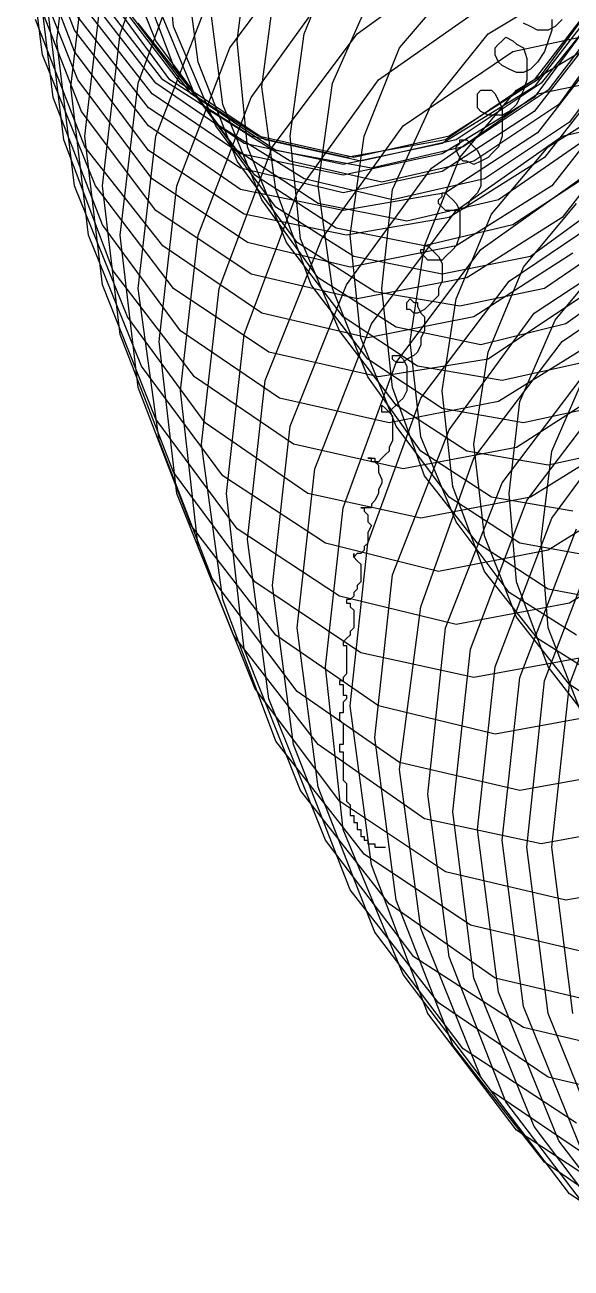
# Model space of a CAD drawing. Header units: metres. Extents: x 7 to 126, y 48 to 200.
# Drawn here: x 7.9 to 48.4, y 56.2 to 148.4 of the extents above; entities that cross this region are included whole.
import ezdxf

# ---------------------------------------------------------------- set-up
doc = ezdxf.new("R2010")
doc.units = ezdxf.units.M

msp = doc.modelspace()

# ---------------------------------------------------------------- linework, layer by layer
for points in [[(10.2375, 147.2625), (11.55, 158.2875)], [(11.55, 148.05), (8.1375, 156.975)], [(14.9625, 147.7875), (18.6375, 157.7625)], [(9.1875, 146.2125), (7.875, 156.7125)], [(18.9, 148.3125), (18.1125, 156.7125)], [(11.55, 146.475), (8.1375, 155.4)], [(17.5875, 147.2625), (14.4375, 155.1375)], [(23.625, 147.2625), (24.675, 155.4)], [(11.2875, 143.85), (12.6, 154.875)], [(23.1, 146.7375), (29.1375, 154.875)], [(28.6125, 147.7875), (31.5, 154.875)], [(11.8125, 144.375), (8.1375, 153.5625)], [(9.975, 143.0625), (8.6625, 153.825)], [(16.275, 144.1125), (19.95, 154.0875)], [(20.7375, 145.6875), (19.6875, 153.825)], [(32.55, 147.7875), (40.1625, 153.3)], [(18.9, 145.425), (16.0125, 153.0375)], [(12.075, 142.0125), (8.4, 151.4625)], [(12.3375, 140.175), (13.65, 151.4625)], [(24.675, 143.0625), (30.7125, 151.4625)], [(25.4625, 143.85), (26.5125, 151.725)], [(35.7, 146.7375), (40.1625, 151.9875)], [(10.7625, 139.9125), (9.45, 150.675)], [(17.325, 143.325), (11.8125, 150.4125)], [(17.5875, 144.1125), (12.3375, 150.9375)], [(18.1125, 144.375), (12.8625, 151.2)], [(18.6375, 144.375), (13.65, 151.2)], [(19.425, 144.1125), (14.4375, 150.675)], [(20.475, 143.325), (17.325, 150.9375)], [(17.5875, 140.175), (21.525, 150.4125)], [(22.575, 142.5375), (21.525, 150.675)], [(30.7125, 144.1125), (33.6, 150.675)], [(42.2625, 147.7875), (47.5125, 150.9375)], [(50.925, 151.2), (45.675, 144.375)], [(50.925, 150.675), (45.675, 143.85)], [(50.925, 151.2), (45.9375, 144.375)], [(51.45, 150.675), (46.2, 144.1125)], [(20.2125, 143.325), (15.225, 149.8875)], [(34.125, 144.375), (42, 149.8875)], [(50.925, 150.15), (45.675, 143.0625)], [(51.7125, 150.15), (46.725, 143.5875)], [(12.3375, 139.3875), (8.6625, 148.8375)], [(17.0625, 142.275), (11.55, 149.3625)], [(21.2625, 142.275), (16.275, 148.575)], [(45.4125, 148.3125), (44.8875, 148.575)], [(51.1875, 149.1), (45.675, 142.0125)], [(46.9875, 148.8375), (46.9875, 148.05)], [(47.775, 148.8375), (47.25, 148.3125)], [(52.2375, 149.1), (47.5125, 142.5375)], [(17.0625, 140.9625), (11.55, 148.05)], [(13.65, 136.5), (14.9625, 147.7875)], [(22.05, 140.9625), (18.9, 148.3125)], [(26.25, 139.3875), (32.55, 147.7875)], [(27.5625, 140.175), (28.6125, 147.7875)], [(38.0625, 142.5375), (42.2625, 147.7875)], [(44.1, 146.475), (52.7625, 148.3125)], [(45.9375, 148.05), (45.4125, 148.3125)], [(46.725, 148.05), (45.9375, 148.05)], [(47.25, 148.3125), (46.725, 148.05)], [(46.9875, 148.05), (46.725, 147.2625)], [(11.55, 136.5), (10.2375, 147.2625)], [(22.3125, 140.9625), (17.5875, 147.2625)], [(19.1625, 136.5), (23.1, 146.7375)], [(24.4125, 139.3875), (23.625, 147.2625)], [(33.075, 140.175), (35.7, 146.7375)], [(42.7875, 146.7375), (43.05, 147)], [(42.7875, 146.2125), (42.7875, 146.7375)], [(43.05, 147), (43.3125, 147.2625)], [(43.3125, 147.2625), (43.575, 147.525)], [(43.575, 147.525), (44.1, 147.2625)], [(44.1, 147.2625), (44.3625, 147)], [(44.3625, 147), (44.8875, 146.7375)], [(44.3625, 143.5875), (49.6125, 146.7375)], [(44.8875, 146.7375), (45.15, 145.95)], [(51.45, 147.525), (45.9375, 140.4375)], [(46.725, 147.2625), (46.4625, 146.475)], [(53.025, 147.525), (48.3, 141.225)], [(13.125, 136.5), (9.1875, 146.2125)], [(17.0625, 139.125), (11.55, 146.475)], [(35.9625, 140.9625), (44.1, 146.475)], [(43.05, 145.6875), (42.7875, 146.2125)], [(45.15, 145.95), (45.15, 145.1625)], [(46.4625, 146.475), (45.9375, 145.6875)], [(23.625, 139.125), (18.9, 145.425)], [(23.625, 138.3375), (20.7375, 145.6875)], [(43.3125, 145.425), (43.05, 145.6875)], [(43.8375, 145.1625), (43.3125, 145.425)], [(44.3625, 144.9), (43.8375, 145.1625)], [(44.8875, 144.9), (44.3625, 144.9)], [(45.4125, 145.1625), (44.8875, 144.9)], [(45.15, 145.1625), (45.15, 144.375)], [(45.9375, 145.6875), (45.4125, 145.1625)], [(45.9375, 143.325), (54.8625, 145.1625)], [(51.975, 145.6875), (46.4625, 138.6)], [(17.325, 137.025), (11.8125, 144.375)], [(14.9625, 132.825), (16.275, 144.1125)], [(24.15, 139.65), (17.5875, 144.1125)], [(24.675, 140.175), (18.1125, 144.375)], [(25.2, 140.175), (18.6375, 144.375)], [(25.725, 139.9125), (19.425, 144.1125)], [(28.0875, 135.975), (34.125, 144.375)], [(29.6625, 136.5), (30.7125, 144.1125)], [(45.675, 144.375), (39.1125, 139.9125)], [(45.9375, 144.375), (39.375, 140.175)], [(46.2, 144.1125), (39.9, 139.9125)], [(45.15, 144.375), (44.8875, 143.5875)], [(13.65, 133.6125), (9.975, 143.0625)], [(12.6, 132.825), (11.2875, 143.85)], [(23.8875, 138.8625), (17.325, 143.325)], [(26.5125, 139.125), (20.2125, 143.325)], [(24.9375, 137.2875), (20.475, 143.325)], [(20.7375, 132.825), (24.675, 143.0625)], [(26.5125, 136.2375), (25.4625, 143.85)], [(38.0625, 137.8125), (45.9375, 143.325)], [(45.675, 143.85), (38.85, 139.65)], [(45.675, 143.0625), (38.85, 138.8625)], [(40.1625, 138.6), (44.3625, 143.5875)], [(46.725, 143.5875), (40.425, 139.3875)], [(41.475, 143.325), (41.7375, 143.5875)], [(41.475, 143.0625), (41.475, 143.325)], [(41.475, 142.8), (41.475, 143.0625)], [(41.7375, 143.5875), (42, 143.5875)], [(42, 143.5875), (42.525, 143.5875)], [(42.525, 143.5875), (42.7875, 143.325)], [(42.7875, 143.325), (43.05, 142.8)], [(44.625, 143.0625), (44.3625, 142.5375)], [(44.8875, 143.5875), (44.625, 143.0625)], [(52.7625, 143.85), (46.9875, 136.5)], [(23.8875, 137.8125), (17.0625, 142.275)], [(27.5625, 138.3375), (21.2625, 142.275)], [(25.4625, 135.45), (22.575, 142.5375)], [(35.175, 136.2375), (38.0625, 142.5375)], [(47.5125, 142.5375), (41.2125, 138.3375)], [(41.475, 142.275), (41.475, 142.8)], [(41.7375, 142.0125), (41.475, 142.275)], [(43.05, 142.8), (43.3125, 142.275)], [(43.3125, 142.275), (43.3125, 141.4875)], [(44.3625, 142.5375), (43.8375, 142.0125)], [(46.725, 139.3875), (51.7125, 142.5375)], [(47.775, 140.175), (56.7, 142.275)], [(17.5875, 134.6625), (12.075, 142.0125)], [(45.675, 142.0125), (38.85, 137.55)], [(42.2625, 141.75), (41.7375, 142.0125)], [(48.3, 141.225), (42, 137.025)], [(42.7875, 141.75), (42.2625, 141.75)], [(43.3125, 141.75), (42.7875, 141.75)], [(43.8375, 142.0125), (43.3125, 141.75)], [(43.3125, 141.4875), (43.3125, 140.9625)], [(53.2875, 141.225), (47.775, 134.1375)], [(23.8875, 136.2375), (17.0625, 140.9625)], [(26.5125, 134.925), (22.05, 140.9625)], [(28.6125, 137.025), (22.3125, 140.9625)], [(29.925, 132.5625), (35.9625, 140.9625)], [(45.9375, 140.4375), (39.1125, 135.975)], [(43.3125, 140.9625), (43.3125, 140.175)], [(14.4375, 130.2), (10.7625, 139.9125)], [(13.65, 129.15), (12.3375, 140.175)], [(18.1125, 132.0375), (12.3375, 139.3875)], [(16.275, 128.8875), (17.5875, 140.175)], [(22.3125, 128.8875), (26.25, 139.3875)], [(31.5, 138.075), (24.15, 139.65)], [(27.3, 132.3), (24.4125, 139.3875)], [(31.7625, 138.6), (24.675, 140.175)], [(32.2875, 138.6), (25.2, 140.175)], [(32.8125, 138.3375), (25.725, 139.9125)], [(28.35, 132.5625), (27.5625, 140.175)], [(38.85, 139.65), (31.5, 138.075)], [(39.1125, 139.9125), (31.7625, 138.6)], [(32.025, 132.825), (33.075, 140.175)], [(39.375, 140.175), (32.2875, 138.6)], [(39.9, 139.9125), (32.8125, 138.3375)], [(40.425, 139.3875), (33.6, 137.8125)], [(39.9, 134.6625), (47.775, 140.175)], [(39.9, 139.3875), (40.1625, 139.65)], [(39.9, 139.125), (39.9, 139.3875)], [(40.1625, 139.65), (40.1625, 139.9125)], [(40.1625, 139.9125), (40.6875, 139.9125)], [(40.6875, 139.9125), (40.95, 139.65)], [(40.95, 139.65), (41.2125, 139.3875)], [(41.2125, 139.3875), (41.475, 139.125)], [(42.525, 134.4), (46.725, 139.3875)], [(43.05, 139.3875), (42.525, 138.8625)], [(43.3125, 140.175), (43.05, 139.3875)], [(49.0875, 139.65), (43.05, 135.45)], [(24.15, 134.4), (17.0625, 139.125)], [(29.6625, 135.1875), (23.625, 139.125)], [(31.5, 137.2875), (23.8875, 138.8625)], [(33.6, 137.8125), (26.5125, 139.125)], [(38.85, 138.8625), (31.5, 137.2875)], [(37.5375, 132.0375), (40.1625, 138.6)], [(46.4625, 138.6), (39.375, 134.1375)], [(40.1625, 138.6), (39.9, 139.125)], [(40.425, 138.3375), (40.1625, 138.6)], [(41.475, 139.125), (41.7375, 138.6)], [(42.2625, 138.6), (41.7375, 138.3375)], [(41.7375, 138.6), (41.7375, 137.8125)], [(42.525, 138.8625), (42.2625, 138.6)], [(28.0875, 132.3), (23.625, 138.3375)], [(31.5, 135.975), (23.8875, 137.8125)], [(34.3875, 136.7625), (27.5625, 138.3375)], [(38.85, 137.55), (31.5, 135.975)], [(31.7625, 129.15), (38.0625, 137.8125)], [(41.2125, 138.3375), (34.3875, 136.7625)], [(40.6875, 138.3375), (40.425, 138.3375)], [(41.2125, 138.075), (40.6875, 138.3375)], [(41.7375, 138.3375), (41.2125, 138.075)], [(41.7375, 137.8125), (41.7375, 137.2875)], [(41.7375, 131.775), (49.875, 137.55)], [(50.1375, 137.55), (44.1, 133.6125)], [(24.4125, 132.3), (17.325, 137.025)], [(30.975, 133.35), (24.9375, 137.2875)], [(35.175, 135.45), (28.6125, 137.025)], [(42, 137.025), (35.175, 135.45)], [(41.7375, 137.2875), (41.7375, 136.5)], [(15.4875, 126.7875), (11.55, 136.5)], [(18.9, 128.8875), (13.125, 136.5)], [(14.9625, 125.475), (13.65, 136.5)], [(17.85, 124.95), (19.1625, 136.5)], [(31.5, 134.6625), (23.8875, 136.2375)], [(24.15, 125.475), (28.0875, 135.975)], [(29.1375, 129.15), (26.5125, 136.2375)], [(30.7125, 128.8875), (29.6625, 136.5)], [(39.1125, 135.975), (31.5, 134.6625)], [(34.3875, 128.8875), (35.175, 136.2375)], [(38.5875, 135.45), (38.85, 135.7125)], [(38.85, 135.7125), (38.85, 135.975)], [(38.85, 135.975), (39.1125, 135.975)], [(39.1125, 135.975), (39.375, 135.7125)], [(39.375, 135.7125), (39.6375, 135.45)], [(46.9875, 136.5), (39.9, 132.0375)], [(41.475, 135.975), (40.95, 135.45)], [(41.7375, 136.5), (41.475, 135.975)], [(29.6625, 129.675), (25.4625, 135.45)], [(32.2875, 131.25), (26.5125, 134.925)], [(36.225, 133.875), (29.6625, 135.1875)], [(43.05, 135.45), (36.225, 133.875)], [(38.5875, 135.1875), (38.5875, 135.45)], [(38.85, 134.925), (38.5875, 135.1875)], [(39.1125, 134.6625), (38.85, 134.925)], [(39.6375, 135.45), (39.9, 135.1875)], [(39.9, 135.1875), (40.1625, 134.6625)], [(40.6875, 134.925), (40.1625, 134.6625)], [(40.95, 135.45), (40.6875, 134.925)], [(43.8375, 129.4125), (51.975, 134.925)], [(44.8875, 130.4625), (48.825, 135.1875)], [(51.1875, 135.45), (45.4125, 131.25)], [(24.675, 129.9375), (17.5875, 134.6625)], [(31.7625, 132.825), (24.15, 134.4)], [(39.375, 134.1375), (31.7625, 132.825)], [(33.6, 126.2625), (39.9, 134.6625)], [(39.375, 134.6625), (39.1125, 134.6625)], [(39.6375, 134.6625), (39.375, 134.6625)], [(40.1625, 134.6625), (39.6375, 134.6625)], [(39.9, 128.1), (42.525, 134.4)], [(40.1625, 134.6625), (40.1625, 133.875)], [(40.1625, 133.875), (40.1625, 133.35)], [(47.775, 134.1375), (40.6875, 129.675)], [(19.425, 125.7375), (13.65, 133.6125)], [(37.5375, 132.0375), (30.975, 133.35)], [(44.1, 133.6125), (37.5375, 132.0375)], [(40.1625, 133.35), (40.1625, 132.825)], [(16.5375, 123.1125), (12.6, 132.825)], [(16.275, 121.5375), (14.9625, 132.825)], [(25.4625, 127.05), (18.1125, 132.0375)], [(19.425, 121.275), (20.7375, 132.825)], [(32.025, 130.4625), (24.4125, 132.3)], [(25.725, 122.0625), (29.925, 132.5625)], [(31.5, 126.7875), (27.3, 132.3)], [(33.8625, 128.625), (28.0875, 132.3)], [(31.2375, 125.7375), (28.35, 132.5625)], [(32.8125, 125.2125), (32.025, 132.825)], [(39.9, 132.0375), (32.025, 130.4625)], [(36.4875, 124.95), (37.5375, 132.0375)], [(37.5375, 131.775), (37.5375, 132.0375)], [(37.5375, 132.0375), (37.8, 132.0375)], [(37.8, 132.0375), (38.0625, 131.775)], [(39.9, 132.0375), (39.6375, 131.775)], [(40.1625, 132.825), (39.9, 132.0375)], [(45.675, 127.05), (54.075, 132.5625)], [(52.2375, 132.825), (46.4625, 128.8875)], [(38.85, 129.9375), (32.2875, 131.25)], [(35.4375, 123.375), (41.7375, 131.775)], [(37.275, 131.5125), (37.275, 131.775)], [(37.275, 131.775), (37.5375, 131.775)], [(37.5375, 131.25), (37.275, 131.5125)], [(37.8, 130.9875), (37.5375, 131.25)], [(38.0625, 131.775), (38.325, 131.5125)], [(38.325, 131.5125), (38.5875, 131.25)], [(38.5875, 131.25), (38.85, 130.725)], [(45.4125, 131.25), (38.85, 129.9375)], [(39.1125, 131.25), (38.85, 130.9875)], [(39.6375, 131.775), (39.1125, 131.25)], [(48.5625, 131.5125), (41.2125, 126.7875)], [(47.25, 126.525), (51.1875, 131.25)], [(20.475, 122.325), (14.4375, 130.2)], [(38.0625, 130.9875), (37.8, 130.9875)], [(38.325, 130.9875), (38.0625, 130.9875)], [(38.85, 130.9875), (38.325, 130.9875)], [(38.85, 130.725), (38.85, 130.2)], [(38.85, 130.2), (38.85, 129.4125)], [(42.2625, 124.1625), (44.8875, 130.4625)], [(47.775, 124.95), (55.9125, 130.4625)], [(53.55, 130.2), (48.0375, 126.2625)], [(32.55, 128.1), (24.675, 129.9375)], [(35.4375, 126), (29.6625, 129.675)], [(40.6875, 129.675), (32.55, 128.1)], [(37.275, 120.75), (43.8375, 129.4125)], [(38.85, 129.4125), (38.5875, 128.8875)], [(17.5875, 119.175), (13.65, 129.15)], [(17.85, 117.6), (16.275, 128.8875)], [(25.9875, 124.1625), (18.9, 128.8875)], [(21, 117.3375), (22.3125, 128.8875)], [(27.5625, 118.65), (31.7625, 129.15)], [(33.3375, 123.6375), (29.1375, 129.15)], [(33.3375, 122.325), (30.7125, 128.8875)], [(40.1625, 127.575), (33.8625, 128.625)], [(35.175, 121.5375), (34.3875, 128.8875)], [(38.5875, 128.3625), (38.0625, 127.8375)], [(38.5875, 128.8875), (38.5875, 128.3625)], [(46.4625, 128.8875), (40.1625, 127.575)], [(49.35, 128.3625), (42.2625, 123.6375)], [(36.225, 127.8375), (36.4875, 128.1)], [(36.225, 127.575), (36.225, 127.8375)], [(36.225, 127.8375), (36.225, 127.8375)], [(36.225, 127.3125), (36.225, 127.575)], [(36.4875, 128.1), (36.75, 127.8375)], [(36.75, 127.8375), (37.0125, 127.8375)], [(37.0125, 127.8375), (37.0125, 127.575)], [(37.0125, 127.575), (37.275, 127.05)], [(37.8, 127.575), (37.5375, 127.3125)], [(38.0625, 127.8375), (37.8, 127.575)], [(38.85, 121.275), (39.9, 128.1)], [(21.2625, 118.9125), (15.4875, 126.7875)], [(33.3375, 125.2125), (25.4625, 127.05)], [(37.0125, 123.1125), (31.5, 126.7875)], [(41.2125, 126.7875), (33.3375, 125.2125)], [(36.4875, 127.3125), (36.225, 127.3125)], [(36.75, 127.05), (36.4875, 127.3125)], [(37.0125, 127.05), (36.75, 127.05)], [(37.5375, 127.3125), (37.0125, 127.05)], [(37.275, 127.05), (37.5375, 126.7875)], [(37.5375, 126.7875), (37.5375, 126.2625)], [(39.375, 118.3875), (45.675, 127.05)], [(44.625, 120.4875), (47.25, 126.525)], [(26.775, 120.75), (19.425, 125.7375)], [(29.4, 115.5), (33.6, 126.2625)], [(35.4375, 120.225), (31.2375, 125.7375)], [(41.7375, 124.6875), (35.4375, 126)], [(37.5375, 125.7375), (37.275, 125.2125)], [(37.5375, 126.2625), (37.5375, 125.7375)], [(48.0375, 126.2625), (41.7375, 124.6875)], [(18.9, 115.2375), (14.9625, 125.475)], [(19.1625, 113.6625), (17.85, 124.95)], [(22.8375, 113.6625), (24.15, 125.475)], [(35.4375, 118.65), (32.8125, 125.2125)], [(37.275, 117.8625), (36.4875, 124.95)], [(37.275, 124.6875), (37.0125, 124.1625)], [(37.275, 125.2125), (37.275, 124.6875)], [(41.2125, 116.2875), (47.775, 124.95)], [(50.6625, 125.2125), (43.05, 120.4875)], [(34.125, 122.325), (25.9875, 124.1625)], [(35.175, 123.6375), (35.175, 123.9)], [(35.175, 123.9), (35.175, 123.9)], [(35.175, 123.9), (35.4375, 123.9)], [(35.4375, 123.9), (35.7, 123.9)], [(35.7, 123.9), (35.7, 123.9)], [(35.7, 123.9), (35.9625, 123.6375)], [(36.75, 123.9), (36.225, 123.6375)], [(37.0125, 124.1625), (36.75, 123.9)], [(41.2125, 117.3375), (42.2625, 124.1625)], [(22.575, 114.975), (16.5375, 123.1125)], [(31.5, 112.6125), (35.4375, 123.375)], [(38.85, 119.9625), (33.3375, 123.6375)], [(42.2625, 123.6375), (34.125, 122.325)], [(35.4375, 123.375), (35.175, 123.6375)], [(35.175, 123.6375), (35.175, 123.6375)], [(35.7, 123.375), (35.4375, 123.375)], [(35.9625, 123.375), (35.7, 123.375)], [(36.225, 123.6375), (35.9625, 123.375)], [(35.9625, 123.6375), (36.225, 123.1125)], [(36.225, 123.1125), (36.225, 122.85)], [(36.225, 122.85), (36.225, 122.325)], [(43.3125, 122.0625), (37.0125, 123.1125)], [(49.35, 123.375), (43.3125, 122.0625)], [(43.3125, 114.45), (49.875, 123.1125)], [(46.9875, 116.8125), (49.6125, 122.85)], [(27.825, 117.3375), (20.475, 122.325)], [(24.4125, 110.25), (25.725, 122.0625)], [(37.275, 116.8125), (33.3375, 122.325)], [(36.225, 122.325), (36.225, 121.8)], [(36.225, 121.8), (36.225, 121.275)], [(51.7125, 121.8), (44.3625, 117.075)], [(45.15, 113.1375), (51.7125, 121.8)], [(20.2125, 111.3), (16.275, 121.5375)], [(20.7375, 109.725), (19.425, 121.275)], [(37.5375, 114.975), (35.175, 121.5375)], [(36.225, 121.275), (35.9625, 120.75)], [(39.6375, 114.1875), (38.85, 121.275)], [(34.9125, 118.9125), (26.775, 120.75)], [(33.3375, 109.9875), (37.275, 120.75)], [(34.3875, 119.9625), (34.3875, 120.225)], [(34.3875, 120.225), (34.65, 119.9625)], [(34.3875, 119.7), (34.3875, 119.9625)], [(34.3875, 119.9625), (34.3875, 119.9625)], [(34.3875, 119.9625), (34.3875, 119.9625)], [(34.65, 119.9625), (34.65, 119.9625)], [(34.65, 119.9625), (34.9125, 119.7)], [(43.05, 120.4875), (34.9125, 118.9125)], [(35.175, 119.9625), (34.9125, 119.7)], [(35.4375, 120.225), (35.175, 119.9625)], [(35.7, 120.4875), (35.4375, 120.225)], [(40.6875, 116.8125), (35.4375, 120.225)], [(35.9625, 120.75), (35.7, 120.4875)], [(44.8875, 118.9125), (38.85, 119.9625)], [(43.8375, 113.6625), (44.625, 120.4875)], [(50.925, 120.225), (44.8875, 118.9125)], [(46.9875, 111.825), (53.55, 120.75)], [(23.625, 111.0375), (17.5875, 119.175)], [(34.65, 119.7), (34.3875, 119.7)], [(34.3875, 119.7), (34.3875, 119.7)], [(34.9125, 119.7), (34.65, 119.7)], [(34.9125, 119.7), (35.175, 119.4375)], [(35.175, 119.4375), (35.175, 118.9125)], [(28.875, 113.6625), (21.2625, 118.9125)], [(26.25, 106.8375), (27.5625, 118.65)], [(35.175, 118.9125), (35.175, 118.3875)], [(35.175, 107.625), (39.375, 118.3875)], [(35.175, 118.3875), (35.175, 118.125)], [(35.175, 118.125), (35.175, 117.6)], [(39.375, 113.4), (35.4375, 118.65)], [(53.025, 118.125), (45.4125, 113.4)], [(21.7875, 107.3625), (17.85, 117.6)], [(22.575, 105.7875), (21, 117.3375)], [(35.9625, 115.5), (27.825, 117.3375)], [(35.175, 117.6), (34.9125, 117.075)], [(39.9, 111.5625), (37.275, 117.8625)], [(42, 110.5125), (41.2125, 117.3375)], [(33.6, 116.2875), (33.3375, 116.2875)], [(33.3375, 116.2875), (33.6, 116.2875)], [(33.6, 116.025), (33.6, 116.2875)], [(33.6, 116.2875), (33.6, 116.2875)], [(33.6, 116.2875), (33.8625, 116.2875)], [(33.8625, 116.2875), (33.8625, 116.025)], [(34.3875, 116.2875), (34.125, 116.025)], [(34.65, 116.55), (34.3875, 116.2875)], [(34.9125, 116.8125), (34.65, 116.55)], [(34.9125, 117.075), (34.9125, 116.8125)], [(44.3625, 117.075), (35.9625, 115.5)], [(42.525, 113.4), (37.275, 116.8125)], [(37.275, 105.2625), (41.2125, 116.2875)], [(46.725, 115.7625), (40.6875, 116.8125)], [(46.2, 110.25), (46.9875, 116.8125)], [(52.7625, 117.075), (46.725, 115.7625)], [(28.0875, 103.6875), (29.4, 115.5)], [(33.8625, 116.025), (33.6, 116.025)], [(33.6, 116.025), (33.6, 116.025)], [(34.125, 116.025), (33.8625, 116.025)], [(33.8625, 116.025), (34.125, 115.7625)], [(34.125, 115.7625), (34.125, 115.5)], [(34.125, 115.5), (34.125, 115.2375)], [(24.9375, 107.1), (18.9, 115.2375)], [(30.1875, 109.9875), (22.575, 114.975)], [(34.125, 115.2375), (34.3875, 114.7125)], [(34.3875, 114.45), (34.125, 113.925)], [(34.3875, 114.7125), (34.3875, 114.45)], [(41.475, 109.9875), (37.5375, 114.975)], [(39.1125, 103.6875), (43.3125, 114.45)], [(23.3625, 103.1625), (19.1625, 113.6625)], [(24.15, 102.1125), (22.8375, 113.6625)], [(37.275, 111.825), (28.875, 113.6625)], [(34.125, 113.6625), (33.8625, 113.1375)], [(34.125, 113.925), (34.125, 113.6625)], [(42, 107.8875), (39.6375, 114.1875)], [(44.3625, 107.1), (43.8375, 113.6625)], [(54.3375, 114.1875), (46.725, 109.4625)], [(30.1875, 100.8), (31.5, 112.6125)], [(33.075, 112.6125), (32.8125, 112.6125)], [(32.8125, 112.6125), (32.8125, 112.6125)], [(32.8125, 112.6125), (32.8125, 112.6125)], [(32.8125, 112.6125), (32.8125, 112.6125)], [(32.8125, 112.6125), (32.8125, 112.6125)], [(32.8125, 112.6125), (33.075, 112.6125)], [(33.3375, 112.6125), (33.075, 112.6125)], [(33.075, 112.6125), (33.075, 112.6125)], [(33.075, 112.6125), (33.075, 112.35)], [(33.6, 112.6125), (33.3375, 112.6125)], [(33.8625, 113.1375), (33.6, 112.875)], [(33.6, 112.875), (33.6, 112.6125)], [(45.4125, 113.4), (37.275, 111.825)], [(44.625, 109.9875), (39.375, 113.4)], [(40.95, 102.1125), (45.15, 113.1375)], [(48.5625, 112.35), (42.525, 113.4)], [(33.075, 112.35), (33.3375, 112.0875)], [(33.3375, 112.0875), (33.3375, 111.825)], [(33.3375, 111.825), (33.3375, 111.5625)], [(42.7875, 100.8), (46.9875, 111.825)], [(26.5125, 103.1625), (20.2125, 111.3)], [(31.2375, 106.05), (23.625, 111.0375)], [(33.3375, 111.5625), (33.6, 111.3)], [(33.6, 111.3), (33.3375, 110.775)], [(33.3375, 110.775), (33.3375, 110.5125)], [(43.8375, 106.3125), (39.9, 111.5625)], [(44.625, 100.0125), (48.825, 111.0375)], [(46.4625, 99.75), (50.6625, 110.775)], [(25.9875, 98.4375), (24.4125, 110.25)], [(38.5875, 107.8875), (30.1875, 109.9875)], [(32.025, 97.9125), (33.3375, 109.9875)], [(33.3375, 109.9875), (33.075, 109.725)], [(33.3375, 110.5125), (33.3375, 109.9875)], [(46.725, 106.575), (41.475, 109.9875)], [(44.3625, 104.475), (42, 110.5125)], [(50.4, 108.9375), (44.625, 109.9875)], [(46.725, 103.6875), (46.2, 110.25)], [(48.3, 99.4875), (52.5, 110.5125)], [(55.9125, 110.25), (48.3, 105.525)], [(24.9375, 99.225), (20.7375, 109.725)], [(32.55, 109.2), (32.2875, 108.9375)], [(32.2875, 108.9375), (32.2875, 109.2)], [(32.2875, 109.2), (32.2875, 109.2)], [(32.2875, 109.2), (32.2875, 109.2)], [(32.2875, 109.2), (32.2875, 108.9375)], [(32.2875, 108.9375), (32.2875, 108.9375)], [(32.2875, 108.9375), (32.2875, 108.9375)], [(32.2875, 108.9375), (32.55, 108.675)], [(32.8125, 109.2), (32.55, 109.2)], [(32.55, 109.2), (32.55, 109.2)], [(33.075, 109.4625), (32.8125, 109.2)], [(33.075, 109.725), (33.075, 109.4625)], [(46.725, 109.4625), (38.5875, 107.8875)], [(32.55, 108.675), (32.55, 108.675)], [(32.55, 108.675), (32.8125, 108.4125)], [(32.8125, 108.4125), (32.8125, 108.15)], [(32.8125, 108.15), (32.8125, 107.625)], [(28.0875, 98.9625), (21.7875, 107.3625)], [(32.8125, 101.85), (24.9375, 107.1)], [(32.8125, 107.1), (32.55, 106.8375)], [(32.8125, 107.625), (32.8125, 107.3625)], [(32.8125, 107.3625), (32.8125, 107.1)], [(33.8625, 95.55), (35.175, 107.625)], [(45.9375, 102.9), (42, 107.8875)], [(46.725, 100.8), (44.3625, 107.1)], [(27.825, 95.025), (26.25, 106.8375)], [(32.55, 106.575), (32.2875, 106.3125)], [(32.2875, 106.3125), (32.2875, 106.05)], [(32.55, 106.8375), (32.55, 106.575)], [(48.825, 103.1625), (43.8375, 106.3125)], [(52.2375, 105.525), (46.725, 106.575)], [(26.5125, 95.2875), (22.575, 105.7875)], [(39.9, 103.95), (31.2375, 106.05)], [(32.025, 105.7875), (31.7625, 105.7875)], [(31.7625, 105.7875), (31.7625, 105.7875)], [(31.7625, 105.7875), (31.7625, 105.7875)], [(31.7625, 105.7875), (31.7625, 105.7875)], [(31.7625, 105.7875), (31.7625, 105.7875)], [(31.7625, 105.7875), (31.7625, 105.525)], [(31.7625, 105.525), (32.025, 105.525)], [(32.2875, 106.05), (32.025, 105.7875)], [(32.025, 105.7875), (32.025, 105.7875)], [(32.025, 105.525), (32.025, 105.525)], [(32.025, 105.525), (32.025, 105.2625)], [(32.025, 105.2625), (32.2875, 105)], [(35.7, 93.1875), (37.275, 105.2625)], [(48.3, 105.525), (39.9, 103.95)], [(32.2875, 105), (32.2875, 104.7375)], [(32.2875, 104.7375), (32.2875, 104.475)], [(32.2875, 104.475), (32.2875, 104.2125)], [(48.3, 99.4875), (44.3625, 104.475)], [(29.6625, 91.875), (28.0875, 103.6875)], [(32.2875, 103.6875), (32.025, 103.425)], [(32.025, 103.425), (32.025, 103.1625)], [(32.2875, 104.2125), (32.2875, 103.95)], [(32.2875, 103.95), (32.2875, 103.6875)], [(37.8, 91.35), (39.1125, 103.6875)], [(49.0875, 97.65), (46.725, 103.6875)], [(29.6625, 95.025), (23.3625, 103.1625)], [(34.125, 97.9125), (26.5125, 103.1625)], [(31.7625, 102.9), (31.5, 102.6375)], [(31.5, 102.6375), (31.5, 102.6375)], [(31.5, 102.6375), (31.5, 102.6375)], [(31.5, 102.6375), (31.5, 102.6375)], [(31.5, 102.6375), (31.5, 102.6375)], [(31.5, 102.6375), (31.5, 102.6375)], [(31.5, 102.6375), (31.5, 102.375)], [(32.025, 103.1625), (31.7625, 102.9)], [(31.7625, 102.9), (31.7625, 102.9)], [(50.925, 99.75), (45.9375, 102.9)], [(28.35, 91.6125), (24.15, 102.1125)], [(31.5, 102.375), (31.5, 102.375)], [(31.5, 102.375), (31.7625, 102.375)], [(31.7625, 102.375), (31.7625, 102.1125)], [(31.7625, 102.1125), (31.7625, 101.85)], [(31.7625, 101.85), (31.7625, 101.5875)], [(31.7625, 101.5875), (31.7625, 101.325)], [(41.2125, 100.0125), (32.8125, 101.85)], [(39.6375, 90.0375), (40.95, 102.1125)], [(49.875, 101.5875), (41.2125, 100.0125)], [(31.5, 88.725), (30.1875, 100.8)], [(31.7625, 101.325), (31.7625, 101.0625)], [(31.7625, 101.0625), (31.7625, 100.8)], [(31.7625, 100.8), (31.7625, 100.5375)], [(41.475, 88.725), (42.7875, 100.8)], [(50.4, 96.075), (46.725, 100.8)], [(31.5, 99.75), (31.2375, 99.75)], [(31.2375, 99.75), (31.2375, 99.75)], [(31.2375, 99.75), (31.2375, 99.75)], [(31.2375, 99.75), (31.2375, 99.75)], [(31.2375, 99.75), (31.2375, 99.75)], [(31.2375, 99.75), (31.2375, 99.4875)], [(31.7625, 100.275), (31.5, 100.0125)], [(31.5, 100.0125), (31.5, 100.0125)], [(31.5, 100.0125), (31.5, 99.75)], [(31.7625, 100.5375), (31.7625, 100.5375)], [(31.7625, 100.5375), (31.7625, 100.275)], [(43.3125, 87.9375), (44.625, 100.0125)], [(45.15, 87.4125), (46.4625, 99.75)], [(31.2375, 90.825), (24.9375, 99.225)], [(35.7, 93.7125), (28.0875, 98.9625)], [(31.2375, 99.4875), (31.5, 99.4875)], [(31.5, 99.4875), (31.5, 99.225)], [(31.5, 99.225), (31.5, 99.225)], [(31.5, 99.225), (31.5, 98.9625)], [(31.5, 98.9625), (31.5, 98.7)], [(46.9875, 87.4125), (48.3, 99.4875)], [(53.025, 96.3375), (48.3, 99.4875)], [(30.1875, 87.9375), (25.9875, 98.4375)], [(31.5, 98.7), (31.7625, 98.7)], [(31.7625, 98.4375), (31.5, 98.175)], [(31.5, 98.175), (31.5, 97.9125)], [(31.5, 97.9125), (31.5, 97.65)], [(31.7625, 98.7), (31.7625, 98.4375)], [(33.6, 86.1), (32.025, 97.9125)], [(42.7875, 95.8125), (34.125, 97.9125)], [(31.5, 97.3875), (31.2375, 97.3875)], [(31.2375, 97.3875), (31.2375, 97.3875)], [(31.2375, 97.3875), (31.2375, 97.125)], [(31.2375, 97.125), (31.2375, 97.125)], [(31.2375, 97.125), (31.2375, 97.125)], [(31.2375, 97.125), (31.2375, 97.125)], [(31.2375, 97.125), (31.2375, 96.8625)], [(31.5, 97.65), (31.5, 97.65)], [(31.5, 97.65), (31.5, 97.3875)], [(51.45, 97.3875), (42.7875, 95.8125)], [(31.2375, 96.8625), (31.2375, 96.8625)], [(31.2375, 96.8625), (31.2375, 96.8625)], [(31.2375, 96.8625), (31.5, 96.6)], [(31.5, 96.6), (31.5, 96.6)], [(31.5, 96.6), (31.5, 96.3375)], [(31.5, 96.3375), (31.5, 96.3375)], [(31.5, 96.3375), (31.5, 96.075)], [(31.5, 96.075), (31.5, 95.8125)], [(33.075, 86.8875), (26.5125, 95.2875)], [(31.5, 95.8125), (31.5, 95.8125)], [(31.5, 95.8125), (31.5, 95.55)], [(31.5, 95.55), (31.5, 95.2875)], [(31.5, 95.2875), (31.5, 95.2875)], [(31.5, 95.2875), (31.5, 95.025)], [(35.4375, 83.475), (33.8625, 95.55)], [(32.025, 84.2625), (27.825, 95.025)], [(37.5375, 89.5125), (29.6625, 95.025)], [(31.5, 95.025), (31.2375, 95.025)], [(31.2375, 95.025), (31.2375, 95.025)], [(31.2375, 95.025), (31.2375, 94.7625)], [(31.2375, 94.7625), (31.2375, 94.7625)], [(31.2375, 94.7625), (31.2375, 94.7625)], [(31.2375, 94.7625), (31.2375, 94.7625)], [(31.2375, 94.7625), (31.2375, 94.5)], [(31.2375, 94.5), (31.2375, 94.5)], [(31.2375, 94.5), (31.5, 94.5)], [(31.5, 94.5), (31.5, 94.2375)], [(31.5, 94.2375), (31.5, 94.2375)], [(31.5, 94.2375), (31.5, 94.2375)], [(31.5, 94.2375), (31.5, 93.975)], [(31.5, 93.975), (31.5, 93.7125)], [(31.5, 93.7125), (31.5, 93.7125)], [(31.5, 93.7125), (31.5, 93.45)], [(31.5, 93.45), (31.5, 93.45)], [(31.5, 93.45), (31.5, 93.1875)], [(44.625, 91.6125), (35.7, 93.7125)], [(31.5, 93.1875), (31.5, 93.1875)], [(31.5, 93.1875), (31.5, 92.925)], [(31.5, 92.925), (31.5, 92.925)], [(31.5, 92.925), (31.5, 92.925)], [(31.5, 92.925), (31.5, 92.6625)], [(31.5, 92.6625), (31.5, 92.6625)], [(31.5, 92.6625), (31.5, 92.6625)], [(31.5, 92.6625), (31.5, 92.6625)], [(31.5, 92.6625), (31.5, 92.6625)], [(31.5, 92.6625), (31.5, 92.4)], [(31.5, 92.4), (31.5, 92.4)], [(31.5, 92.4), (31.5, 92.4)], [(31.5, 92.4), (31.7625, 92.1375)], [(37.275, 81.375), (35.7, 93.1875)], [(53.2875, 93.1875), (44.625, 91.6125)], [(34.9125, 83.2125), (28.35, 91.6125)], [(33.8625, 81.1125), (29.6625, 91.875)], [(31.7625, 92.1375), (31.7625, 92.1375)], [(31.7625, 92.1375), (31.7625, 91.875)], [(31.7625, 91.875), (31.7625, 91.875)], [(31.7625, 91.875), (31.7625, 91.875)], [(31.7625, 91.875), (31.7625, 91.6125)], [(31.7625, 91.6125), (31.7625, 91.6125)], [(31.7625, 91.6125), (31.7625, 91.35)], [(31.7625, 91.35), (31.7625, 91.35)], [(31.7625, 91.35), (31.7625, 91.0875)], [(39.375, 79.275), (37.8, 91.35)], [(39.1125, 85.575), (31.2375, 90.825)], [(31.7625, 91.0875), (31.7625, 91.0875)], [(31.7625, 91.0875), (31.7625, 91.0875)], [(31.7625, 91.0875), (31.7625, 91.0875)], [(31.7625, 91.0875), (31.7625, 91.0875)], [(31.7625, 91.0875), (31.7625, 90.825)], [(31.7625, 90.825), (31.7625, 90.825)], [(31.7625, 90.825), (31.7625, 90.825)], [(31.7625, 90.825), (31.7625, 90.825)], [(31.7625, 90.825), (32.025, 90.5625)], [(32.025, 90.5625), (32.025, 90.5625)], [(32.025, 90.5625), (32.025, 90.5625)], [(32.025, 90.5625), (32.025, 90.5625)], [(32.025, 90.5625), (32.025, 90.3)], [(32.025, 90.3), (32.025, 90.3)], [(32.025, 90.3), (32.025, 90.0375)], [(32.025, 90.0375), (32.025, 90.0375)], [(32.025, 90.0375), (32.025, 90.0375)], [(32.025, 90.0375), (32.025, 89.775)], [(32.025, 89.775), (32.025, 89.775)], [(32.025, 89.775), (32.025, 89.775)], [(32.025, 89.775), (32.2875, 89.775)], [(32.2875, 89.775), (32.2875, 89.5125)], [(32.2875, 89.5125), (32.2875, 89.5125)], [(32.2875, 89.5125), (32.2875, 89.5125)], [(32.2875, 89.5125), (32.2875, 89.5125)], [(32.2875, 89.5125), (32.2875, 89.5125)], [(32.2875, 89.5125), (32.2875, 89.5125)], [(32.2875, 89.5125), (32.2875, 89.25)], [(46.2, 87.675), (37.5375, 89.5125)], [(41.2125, 77.7), (39.6375, 90.0375)], [(35.9625, 77.9625), (31.5, 88.725)], [(32.2875, 89.25), (32.2875, 89.25)], [(32.2875, 89.25), (32.2875, 89.25)], [(32.2875, 89.25), (32.55, 89.25)], [(32.55, 89.25), (32.55, 88.9875)], [(32.55, 88.9875), (32.55, 88.9875)], [(32.55, 88.9875), (32.55, 88.9875)], [(32.55, 88.9875), (32.55, 88.9875)], [(32.55, 88.9875), (32.55, 88.725)], [(32.55, 88.725), (32.55, 88.725)], [(32.55, 88.725), (32.55, 88.725)], [(32.55, 88.725), (32.55, 88.725)], [(32.55, 88.725), (32.8125, 88.725)], [(32.8125, 88.725), (32.8125, 88.4625)], [(43.05, 76.65), (41.475, 88.725)], [(54.8625, 89.25), (46.2, 87.675)], [(36.75, 79.275), (30.1875, 87.9375)], [(32.8125, 88.4625), (32.8125, 88.4625)], [(32.8125, 88.4625), (32.8125, 88.4625)], [(32.8125, 88.4625), (32.8125, 88.4625)], [(32.8125, 88.4625), (32.8125, 88.4625)], [(32.8125, 88.4625), (32.8125, 88.4625)], [(32.8125, 88.4625), (32.8125, 88.4625)], [(32.8125, 88.4625), (32.8125, 88.2)], [(32.8125, 88.2), (33.075, 88.2)], [(33.075, 88.2), (33.075, 88.2)], [(33.075, 88.2), (33.075, 88.2)], [(33.075, 88.2), (33.075, 88.2)], [(33.075, 88.2), (33.075, 88.2)], [(33.075, 88.2), (33.075, 87.9375)], [(33.075, 87.9375), (33.075, 87.9375)], [(33.075, 87.9375), (33.3375, 87.9375)], [(33.3375, 87.9375), (33.3375, 87.9375)], [(33.3375, 87.9375), (33.3375, 87.9375)], [(33.3375, 87.9375), (33.3375, 87.9375)], [(33.3375, 87.9375), (33.3375, 87.9375)], [(33.3375, 87.9375), (33.3375, 87.675)], [(33.3375, 87.675), (33.3375, 87.675)], [(33.3375, 87.675), (33.3375, 87.675)], [(33.3375, 87.675), (33.6, 87.675)], [(33.6, 87.675), (33.6, 87.675)], [(33.6, 87.675), (33.6, 87.675)], [(33.6, 87.675), (33.6, 87.675)], [(33.6, 87.675), (33.6, 87.675)], [(33.6, 87.675), (33.6, 87.675)], [(33.6, 87.675), (33.6, 87.675)], [(33.6, 87.675), (33.8625, 87.675)], [(33.8625, 87.675), (33.8625, 87.4125)], [(44.8875, 75.6), (43.3125, 87.9375)], [(40.95, 81.6375), (33.075, 86.8875)], [(33.8625, 87.4125), (33.8625, 87.4125)], [(33.8625, 87.4125), (33.8625, 87.4125)], [(33.8625, 87.4125), (33.8625, 87.4125)], [(33.8625, 87.4125), (33.8625, 87.4125)], [(33.8625, 87.4125), (34.125, 87.4125)], [(34.125, 87.4125), (34.125, 87.4125)], [(34.125, 87.4125), (34.125, 87.4125)], [(34.125, 87.4125), (34.125, 87.4125)], [(34.125, 87.4125), (34.125, 87.4125)], [(34.125, 87.4125), (34.125, 87.4125)], [(34.125, 87.4125), (34.3875, 87.4125)], [(34.3875, 87.4125), (34.3875, 87.4125)], [(34.3875, 87.4125), (34.3875, 87.4125)], [(34.3875, 87.4125), (34.3875, 87.4125)], [(34.3875, 87.4125), (34.3875, 87.4125)], [(34.3875, 87.4125), (34.3875, 87.4125)], [(34.3875, 87.4125), (34.65, 87.4125)], [(34.65, 87.4125), (34.65, 87.4125)], [(34.65, 87.4125), (34.65, 87.4125)], [(34.65, 87.4125), (34.65, 87.4125)], [(34.65, 87.4125), (34.65, 87.4125)], [(34.65, 87.4125), (34.65, 87.4125)], [(46.725, 75.075), (45.15, 87.4125)], [(48.5625, 75.075), (46.9875, 87.4125)], [(37.8, 75.075), (33.6, 86.1)], [(48.0375, 83.475), (39.1125, 85.575)], [(56.9625, 85.05), (48.0375, 83.475)], [(38.5875, 75.8625), (32.025, 84.2625)], [(42.7875, 77.7), (34.9125, 83.2125)], [(39.6375, 72.7125), (35.4375, 83.475)], [(41.7375, 70.35), (37.275, 81.375)], [(49.875, 79.5375), (40.95, 81.6375)], [(40.425, 72.45), (33.8625, 81.1125)], [(44.8875, 74.025), (36.75, 79.275)], [(43.575, 68.5125), (39.375, 79.275)], [(42.525, 69.3), (35.9625, 77.9625)], [(45.675, 66.675), (41.2125, 77.7)], [(51.7125, 75.6), (42.7875, 77.7)], [(47.5125, 65.625), (43.05, 76.65)], [(46.725, 70.35), (38.5875, 75.8625)], [(44.3625, 66.4125), (37.8, 75.075)], [(49.35, 64.575), (44.8875, 75.6)], [(51.1875, 64.05), (46.725, 75.075)], [(53.8125, 71.925), (44.8875, 74.025)], [(46.4625, 64.05), (39.6375, 72.7125)], [(48.825, 66.9375), (40.425, 72.45)], [(48.3, 61.6875), (41.7375, 70.35)], [(55.65, 68.25), (46.725, 70.35)], [(50.6625, 63.7875), (42.525, 69.3)], [(50.4, 59.5875), (43.575, 68.5125)], [(52.2375, 58.0125), (45.675, 66.675)], [(52.7625, 60.9), (44.3625, 66.4125)], [(54.3375, 56.7), (47.5125, 65.625)], [(54.8625, 58.275), (46.4625, 64.05)], [(56.7, 56.175), (48.3, 61.6875)]]:
    msp.add_lwpolyline(points)

doc.saveas('drawing.dxf')
